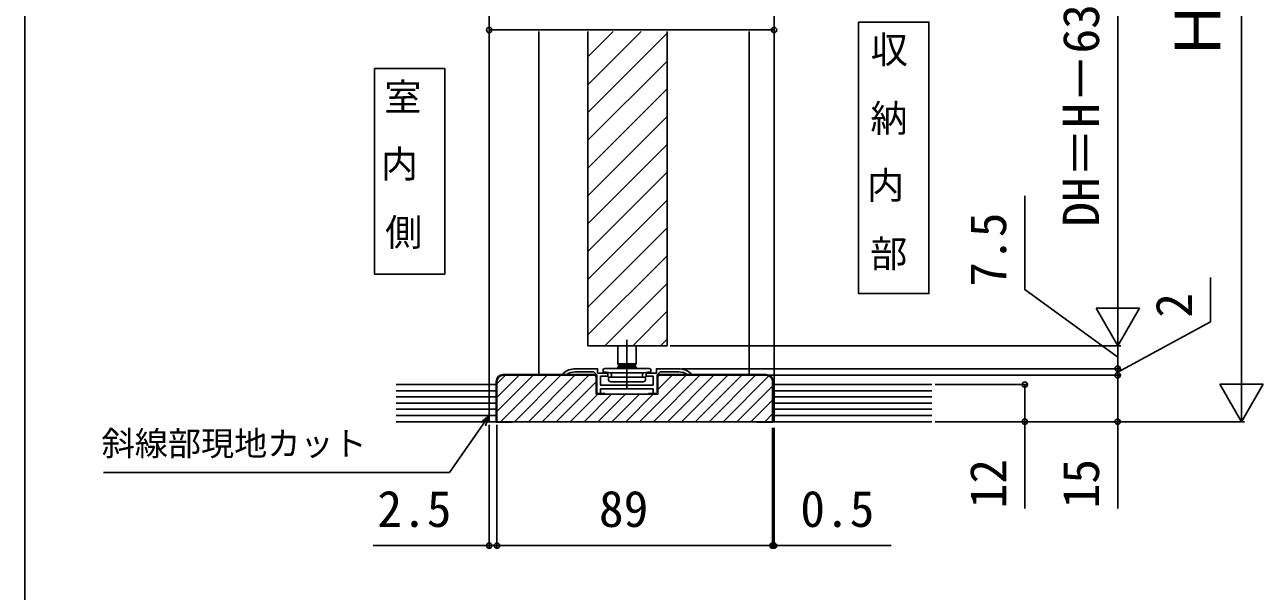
# Model space of a CAD drawing. Units: millimetres, scale not verified. Extents: x -700 to 700, y -1045 to 1039.
# Drawn here: x -700 to -300, y 255.7 to 438.6 of the extents above; entities that cross this region are included whole.
import ezdxf
from ezdxf.enums import TextEntityAlignment as Align

# ---------------------------------------------------------------- set-up
doc = ezdxf.new("R2010")
doc.units = ezdxf.units.MM
doc.header["$LTSCALE"] = 6
for name, color, linetype in [('0-2_USER1', 3, 'Continuous'), ('0-3_YKK_11', 7, 'Continuous'), ('0-4_YKK_12', 2, 'Continuous'), ('0-5_YKK_13', 4, 'Continuous'), ('0-7_YKK_D', 6, 'Continuous'), ('0-8_YKK_ZWAK', 7, 'Continuous'), ('0-9_YSS_K', 3, 'Continuous')]:
    doc.layers.add(name, color=color, linetype=linetype)
doc.styles.add('ＭＳ ゴシック', font='')
doc.styles.get('ＭＳ ゴシック').set_extended_font_data('MS Gothic')

msp = doc.modelspace()

# ---------------------------------------------------------------- linework, layer by layer
at = {"layer": '0-2_USER1'}
for points in [[(-430.672, 439.432), (-407.988, 439.432), (-407.988, 351.797), (-430.672, 351.797)], [(-587.037, 424.432), (-564.353, 424.432), (-564.353, 358.009), (-587.037, 358.009)]]:
    msp.add_lwpolyline(points, close=True, dxfattribs=at)
at = {"layer": '0-3_YKK_11'}
for p, q in [((-547.5, 323.4), (-547.5, 310.4)), ((-512.5, 319.3), (-512.5, 319.5)), ((-498.5, 319.3), (-498.5, 319.5))]:
    msp.add_line(p, q, dxfattribs=at)
for points in [[(-512.5, 319.5), (-515.3, 319.5), (-515.3, 324.983), (-515.917, 325.6), (-545.5, 325.6)], [(-460.5, 325.4), (-495, 325.4), (-495.5, 324.9), (-495.5, 319.3), (-515.5, 319.3), (-515.5, 324.9), (-516, 325.4), (-545.5, 325.4)], [(-526.018, 326.128), (-526.2, 325.743), (-526.2, 325.5), (-525.298, 325.5), (-525.123, 325.557)], [(-497, 322.2), (-514, 322.2), (-514, 325.1), (-511.65, 325.1), (-511.65, 326.1), (-515, 326.1), (-515, 327.5), (-522.2, 327.5)], [(-522.2, 326.5), (-516.2, 326.5), (-515.2, 325.5), (-515.2, 319.3), (-514, 319.3), (-514, 321), (-505.958, 321), (-505.775, 321.12), (-505.225, 321.12), (-505.042, 321), (-497, 321), (-497, 319.3), (-495.8, 319.3), (-495.8, 325.5), (-494.8, 326.5), (-488.8, 326.5)], [(-488.8, 327.5), (-496, 327.5), (-496, 326.1), (-499.35, 326.1), (-499.35, 325.1), (-497, 325.1), (-497, 322.2)], [(-498.5, 319.5), (-495.7, 319.5), (-495.7, 324.983), (-495.083, 325.6), (-460.5, 325.6)], [(-485.877, 325.557), (-485.702, 325.5), (-484.8, 325.5), (-484.8, 325.743), (-484.982, 326.128)], [(-547.7, 323.4), (-547.7, 310.2), (-542.5, 310.2)], [(-547.5, 310.4), (-458.5, 310.4), (-458.5, 323.4)], [(-458.3, 323.4), (-458.3, 310.2), (-463.5, 310.2), (-463.5, 310.4), (-463.5, 310.2)]]:
    msp.add_lwpolyline(points, dxfattribs=at)
for centre, radius, start, end in [((-545.5, 323.4), 2.2, 90.00001, 179.99999), ((-545.5, 323.4), 2, 90.00001, 179.99999), ((-522.2, 321.5), 6, 89.99999, 129.52118), ((-522.2, 321.5), 5, 89.99998, 125.77484), ((-488.8, 321.5), 6, 50.47882, 90.00001), ((-488.8, 321.5), 5, 54.22516, 90.00002), ((-460.5, 323.4), 2.2, 0.00001, 89.99999), ((-460.5, 323.4), 2, 0.00001, 89.99999)]:
    msp.add_arc(centre, radius, start, end, dxfattribs=at)
at = {"layer": '0-4_YKK_12'}
for p, q in [((-550, 322.4), (-550, 436.4)), ((-534, 325.4), (-534, 436.4)), ((-518.1, 334.9), (-518.1, 436.4)), ((-518.1, 428.212), (-509.912, 436.4)), ((-518.1, 419.232), (-500.932, 436.4)), ((-492.5, 334.9), (-492.5, 436.4)), ((-466, 325.4), (-466, 436.4)), ((-458, 322.4), (-458, 436.4)), ((-518.1, 410.252), (-492.5, 435.852)), ((-518.1, 401.272), (-492.5, 426.872)), ((-518.1, 392.291), (-492.5, 417.891)), ((-518.1, 383.311), (-492.5, 408.911)), ((-518.1, 374.331), (-492.5, 399.931)), ((-518.1, 365.35), (-492.5, 390.95)), ((-518.1, 356.37), (-492.5, 381.97)), ((-518.1, 347.39), (-492.5, 372.99)), ((-518.1, 338.41), (-492.5, 364.01)), ((-512.629, 334.9), (-492.5, 355.029)), ((-503.649, 334.9), (-492.5, 346.049)), ((-494.669, 334.9), (-492.5, 337.069)), ((-518.1, 334.9), (-492.5, 334.9)), ((-550, 322.4), (-550, 310.4)), ((-458, 322.4), (-458, 310.4)), ((-550, 310.4), (-458, 310.4))]:
    msp.add_line(p, q, dxfattribs=at)
at = {"layer": '0-5_YKK_13'}
for p, q in [((-505.5, 336.874), (-505.5, 320.8)), ((-508.5, 334.9), (-508.5, 329.1)), ((-502.5, 329.1), (-502.5, 334.9)), ((-508, 328.6), (-508.5, 329.1)), ((-508, 328.6), (-508.5, 328.1)), ((-502.5, 328.1), (-508.5, 328.1)), ((-508.5, 327.6), (-508.5, 328.1)), ((-508, 328.6), (-505.5, 328.6)), ((-508, 328.6), (-503, 328.6)), ((-505.5, 328.6), (-503, 328.6)), ((-502.5, 328.1), (-503, 328.6)), ((-502.5, 328.1), (-502.5, 327.6)), ((-513.2, 327.1), (-513.2, 326.4)), ((-513.2, 326.4), (-512.195, 326.4)), ((-512.7, 327.6), (-498.3, 327.6)), ((-512.195, 326.4), (-510.972, 326.206)), ((-511.5, 324.8), (-511.5, 324.1)), ((-511.5, 324.8), (-510.75, 324.8)), ((-510.79, 326.139), (-500.21, 326.139)), ((-510.75, 324.8), (-500.25, 324.8)), ((-510.55, 325.712), (-510.55, 325)), ((-500.45, 325.712), (-500.45, 325)), ((-500.25, 324.8), (-499.5, 324.8)), ((-500.028, 326.206), (-498.805, 326.4)), ((-499.5, 324.8), (-499.5, 324.1)), ((-498.805, 326.4), (-497.8, 326.4)), ((-497.8, 327.1), (-497.8, 326.4)), ((-510.7, 323.3), (-500.3, 323.3))]:
    msp.add_line(p, q, dxfattribs=at)
msp.add_lwpolyline([(-503, 328.6), (-502.5, 329.1), (-508.5, 329.1)], dxfattribs=at)
for centre, radius, start, end in [((-512.7, 327.1), 0.5, 90, 180), ((-510.7, 324.1), 0.8, 180, 270), ((-511.05, 325.712), 0.5, 0, 81), ((-510.75, 325), 0.2, 270, 0), ((-499.95, 325.712), 0.5, 99, 180), ((-500.25, 325), 0.2, 180, 270), ((-500.3, 324.1), 0.8, 270, 0), ((-498.3, 327.1), 0.5, 0, 90)]:
    msp.add_arc(centre, radius, start, end, dxfattribs=at)
at = {"layer": '0-7_YKK_D'}
for p, q in [((-307, 324.4), (-307, 551.4)), ((-347, 348.9), (-347, 512.9)), ((-550, 485.432), (-550, 435.9)), ((-458, 484.957), (-458, 435.9)), ((-550, 436.9), (-458, 436.9)), ((-347, 334.9), (-347, 359.149)), ((-347, 334.9), (-354, 347.024)), ((-340, 347.024), (-354, 347.024)), ((-347, 334.9), (-340, 347.024)), ((-491.5, 334.9), (-346, 334.9)), ((-408.039, 334.9), (-346, 334.9)), ((-347, 327.5), (-347, 334.9)), ((-307, 310.4), (-307, 334.649)), ((-347, 327.5), (-347, 330.9)), ((-487.8, 327.5), (-346, 327.5)), ((-487.8, 327.5), (-346, 327.5)), ((-459.5, 325.4), (-346, 325.4)), ((-405, 325.4), (-346, 325.4)), ((-347, 327.5), (-347, 325.4)), ((-347, 327.5), (-347, 325.4)), ((-347, 325.4), (-347, 322)), ((-406, 322.4), (-376, 322.4)), ((-307, 310.4), (-314, 322.524)), ((-300, 322.524), (-314, 322.524)), ((-307, 310.4), (-300, 322.524)), ((-550, 309.4), (-550, 269.4)), ((-547.5, 309.4), (-547.5, 269.4)), ((-547.5, 308.4), (-547.5, 269.4)), ((-458.5, 308.4), (-458.5, 269.4)), ((-458.5, 308.4), (-458.5, 269.4)), ((-458, 308.4), (-458, 269.4)), ((-406, 310.4), (-376, 310.4)), ((-406, 310.4), (-346, 310.4)), ((-406, 310.4), (-306, 310.4)), ((-550, 270.4), (-587.436, 270.4)), ((-547.5, 270.4), (-550, 270.4)), ((-547.5, 270.4), (-458.5, 270.4)), ((-547.5, 270.4), (-544.1, 270.4)), ((-458.5, 270.4), (-461.9, 270.4)), ((-458.5, 270.4), (-458, 270.4)), ((-458, 270.4), (-420.2, 270.4))]:
    msp.add_line(p, q, dxfattribs=at)
for points in [[(-347, 331.2), (-377, 353.047), (-377, 383.32)], [(-347, 326.45), (-317, 342.65), (-317, 356.922)], [(-347, 325.4), (-347, 310.4), (-347, 282.364)], [(-377, 322.4), (-377, 310.4), (-377, 282.364)], [(-550, 312.4), (-551.95, 309.615), (-562.864, 294.028), (-674.609, 294.028)], [(-552.696, 310.137), (-550, 312.4), (-551.204, 309.092)]]:
    msp.add_lwpolyline(points, dxfattribs=at)
for centre in [(-550, 436.9), (-458, 436.9), (-347, 327.5), (-347, 327.5), (-347, 325.4), (-347, 325.4), (-377, 322.4), (-377, 310.4), (-347, 310.4), (-550, 270.4), (-547.5, 270.4), (-547.5, 270.4), (-458.5, 270.4), (-458.5, 270.4), (-458, 270.4)]:
    msp.add_circle(centre, 0.85, dxfattribs=at)
at = {"layer": '0-8_YKK_ZWAK'}
msp.add_line((-700, 995.4), (-700, -1044.6), dxfattribs=at)
at = {"layer": '0-9_YSS_K'}
for p, q in [((-547.5, 322.68), (-544.78, 325.4)), ((-547.5, 318.19), (-540.29, 325.4)), ((-547.5, 313.7), (-535.8, 325.4)), ((-546.31, 310.4), (-531.31, 325.4)), ((-541.82, 310.4), (-526.82, 325.4)), ((-537.329, 310.4), (-522.329, 325.4)), ((-532.839, 310.4), (-517.839, 325.4)), ((-501.408, 310.4), (-486.408, 325.4)), ((-496.918, 310.4), (-481.918, 325.4)), ((-495.5, 320.799), (-490.899, 325.4)), ((-492.428, 310.4), (-477.428, 325.4)), ((-487.938, 310.4), (-472.938, 325.4)), ((-483.448, 310.4), (-468.448, 325.4)), ((-478.958, 310.4), (-463.958, 325.4)), ((-474.468, 310.4), (-459.655, 325.213)), ((-547.5, 322.4), (-580, 322.4)), ((-547.5, 320.4), (-580, 320.4)), ((-547.5, 322.4), (-547.5, 310.4)), ((-528.349, 310.4), (-515.5, 323.249)), ((-469.978, 310.4), (-458.5, 321.878)), ((-458.5, 322.4), (-458.5, 310.4)), ((-458.5, 322.4), (-407, 322.4)), ((-458.5, 320.4), (-407, 320.4)), ((-547.5, 318.4), (-580, 318.4)), ((-547.5, 316.4), (-580, 316.4)), ((-523.859, 310.4), (-514.959, 319.3)), ((-519.369, 310.4), (-510.469, 319.3)), ((-514.879, 310.4), (-505.979, 319.3)), ((-510.389, 310.4), (-501.489, 319.3)), ((-505.899, 310.4), (-496.999, 319.3)), ((-465.487, 310.4), (-458.5, 317.387)), ((-458.5, 318.4), (-407, 318.4)), ((-458.5, 316.4), (-407, 316.4)), ((-547.5, 314.4), (-580, 314.4)), ((-547.5, 312.4), (-580, 312.4)), ((-460.997, 310.4), (-458.5, 312.897)), ((-458.5, 314.4), (-407, 314.4)), ((-458.5, 312.4), (-407, 312.4)), ((-547.5, 310.4), (-580, 310.4)), ((-458.5, 310.4), (-407, 310.4))]:
    msp.add_line(p, q, dxfattribs=at)

# ---------------------------------------------------------------- texts
at = {"layer": '0-2_USER1', "style": 'ＭＳ ゴシック'}
for s, p in [('収', (-426.75, 423.491)), ('室', (-583.886, 408.218)), ('納', (-426.886, 401.377)), ('内', (-584.977, 386.582)), ('内', (-427.977, 379.741)), ('側', (-583.614, 364.536)), ('部', (-426.955, 357.627))]:
    msp.add_text(s, height=8.798, dxfattribs=at).set_placement(p, align=Align.BOTTOM_LEFT)
at = {"layer": '0-7_YKK_D', "style": 'ＭＳ ゴシック'}
for s, height, p in [('DH＝H－63', 11.73, (-349.5, 373.355)), ('Ｈ', 14.66, (-309.5, 426.764)), ('7.5', 11.73, (-379.5, 354.002)), ('2', 11.73, (-319.5, 343.968)), ('12', 11.73, (-379.5, 282.409)), ('15', 11.73, (-349.5, 282.409))]:
    msp.add_text(s, height=height, rotation=90, dxfattribs=at).set_placement(p, align=Align.BOTTOM_LEFT)
for s, height, p in [('斜線部現地カット', 7.845, (-675.177, 297.093)), ('2.5', 11.73, (-586.118, 272.9)), ('89', 11.73, (-514.545, 272.9)), ('0.5', 11.73, (-449.518, 272.9))]:
    msp.add_text(s, height=height, dxfattribs=at).set_placement(p, align=Align.BOTTOM_LEFT)

doc.saveas('drawing.dxf')
